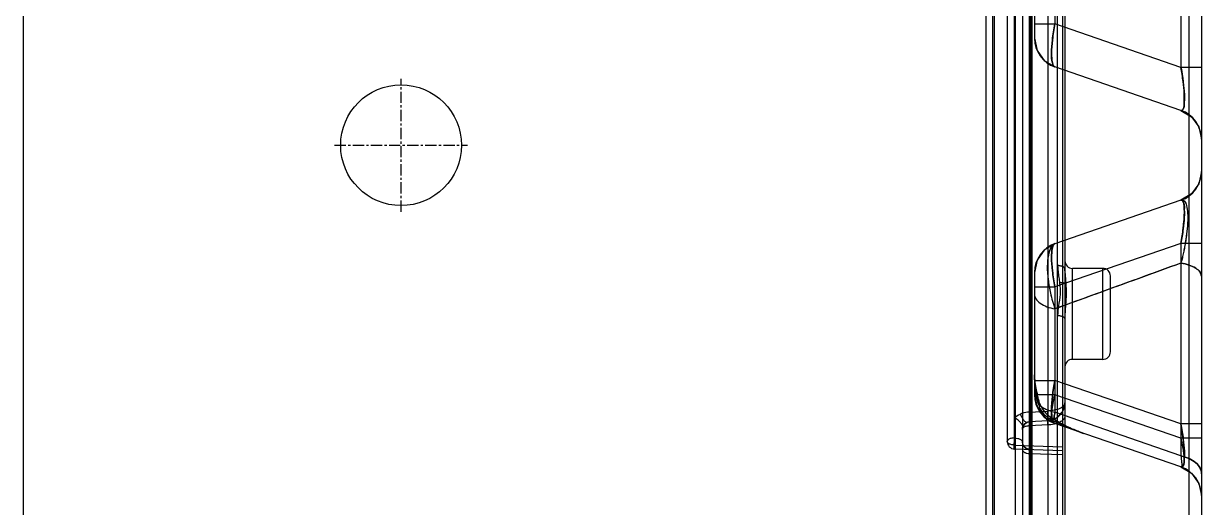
# Model space of a CAD drawing. Header units: millimetres. Extents: x 2750 to 4049, y 1371 to 1831.
# Drawn here: x 3528.2 to 3606.2, y 1569.3 to 1601.4 of the extents above; entities that cross this region are included whole.
import ezdxf

# ---------------------------------------------------------------- set-up
doc = ezdxf.new("R2010")
doc.units = ezdxf.units.MM
doc.linetypes.add('CENTER', pattern=[0.6, 0.375, -0.075, 0.075, -0.075])
doc.layers.add('11', color=7, linetype='Continuous')

msp = doc.modelspace()

# ---------------------------------------------------------------- linework, layer by layer
at = {"color": 6, "linetype": 'Continuous'}
for p, q in [((3596.96, 1777.291), (3596.96, 1457.291)), ((3528.156, 1464.291), (3528.156, 1770.291)), ((3594.773, 1520.041), (3594.773, 1724.601)), ((3594.296, 1724.099), (3594.296, 1520.543)), ((3595.973, 1722.378), (3595.973, 1522.264)), ((3597.11, 1721.18), (3597.11, 1523.462)), ((3596.634, 1535.004), (3596.634, 1709.638)), ((3592.445, 1561.967), (3592.445, 1682.675)), ((3591.884, 1682.2), (3591.884, 1562.443)), ((3592.352, 1563.449), (3592.352, 1681.193)), ((3593.829, 1681.271), (3593.829, 1563.371)), ((3594.917, 1619.903), (3594.917, 1536.824)), ((3606.155, 1618.597), (3606.155, 1539.723)), ((3605.325, 1618.034), (3605.325, 1538.735)), ((3604.8, 1610.411), (3604.8, 1598.453)), ((3595.1, 1608.488), (3595.1, 1600.376)), ((3596.456, 1607.538), (3596.456, 1601.326)), ((3593.291, 1601.986), (3593.291, 1573.667)), ((3593.776, 1573.432), (3593.768, 1602.084)), ((3594.868, 1535.097), (3594.868, 1601.915)), ((3595.1, 1601.326), (3596.456, 1601.326)), ((3604.8, 1598.453), (3596.456, 1601.326)), ((3595.1, 1600.376), (3595.27, 1599.568)), ((3604.8, 1595.603), (3596.456, 1598.476)), ((3606.155, 1598.453), (3604.8, 1598.453)), ((3604.8, 1595.603), (3605.507, 1595.18)), ((3604.8, 1589.644), (3596.456, 1586.771)), ((3605.507, 1590.067), (3604.8, 1589.644)), ((3604.8, 1586.793), (3596.456, 1583.92)), ((3604.8, 1586.793), (3604.8, 1572.71)), ((3606.155, 1586.793), (3604.8, 1586.793)), ((3597.126, 1584.812), (3597.11, 1585.105)), ((3597.613, 1579.106), (3597.613, 1585.136)), ((3599.623, 1585.136), (3597.613, 1585.136)), ((3599.623, 1579.106), (3599.623, 1585.136)), ((3595.1, 1584.871), (3595.1, 1576.759)), ((3600.125, 1579.609), (3600.125, 1584.634)), ((3595.1, 1583.92), (3596.456, 1583.92)), ((3596.456, 1583.92), (3596.456, 1575.61)), ((3599.623, 1579.106), (3597.613, 1579.106)), ((3595.1, 1577.709), (3596.456, 1577.709)), ((3604.8, 1574.836), (3596.456, 1577.709)), ((3595.1, 1576.759), (3595.156, 1576.289)), ((3596.456, 1576.759), (3595.297, 1576.759)), ((3604.8, 1573.886), (3596.456, 1576.759)), ((3594.772, 1575.618), (3595.973, 1575.681)), ((3595.518, 1576.017), (3595.403, 1575.964)), ((3604.8, 1572.71), (3596.456, 1575.61)), ((3593.794, 1575.191), (3593.82, 1575.26)), ((3595.973, 1575.026), (3594.772, 1574.964)), ((3596.247, 1575.229), (3596.185, 1575.119)), ((3604.8, 1571.985), (3596.456, 1574.858)), ((3606.155, 1574.836), (3604.8, 1574.836)), ((3595.973, 1574.763), (3594.773, 1574.7)), ((3593.776, 1573.432), (3596.96, 1573.321)), ((3606.155, 1573.886), (3604.8, 1573.886)), ((3596.96, 1573.053), (3593.776, 1573.164)), ((3594.773, 1572.87), (3596.96, 1572.794)), ((3604.8, 1571.985), (3605.507, 1571.563)), ((3605.507, 1571.563), (3605.986, 1570.891)), ((3605.986, 1570.892), (3606.155, 1570.085))]:
    msp.add_line(p, q, dxfattribs=at)
for points in [[(3595.27, 1599.568), (3595.75, 1598.897), (3596.456, 1598.476)], [(3605.507, 1595.18), (3605.986, 1594.509), (3606.155, 1593.702)], [(3606.155, 1591.545), (3605.986, 1590.738), (3605.507, 1590.067)], [(3596.456, 1586.771), (3595.75, 1586.35), (3595.27, 1585.679), (3595.1, 1584.871)], [(3595.1, 1578.075), (3595.13, 1577.299), (3595.211, 1576.6)], [(3595.102, 1577.952), (3595.142, 1577.256), (3595.223, 1576.599)], [(3595.1, 1576.759), (3595.27, 1575.95), (3595.75, 1575.279), (3596.456, 1574.858)], [(3595.1, 1576.759), (3595.248, 1576.003), (3595.669, 1575.357)], [(3595.1, 1576.759), (3595.183, 1576.187), (3595.431, 1575.654)], [(3595.233, 1576.589), (3595.304, 1576.288), (3595.424, 1575.974)], [(3595.156, 1576.289), (3595.422, 1575.667), (3595.873, 1575.175)], [(3595.431, 1575.654), (3595.879, 1575.17), (3596.456, 1574.858)], [(3597.11, 1576.225), (3596.96, 1575.643), (3596.546, 1575.207), (3595.973, 1575.026)], [(3594.296, 1574.462), (3594.312, 1574.583), (3594.362, 1574.707), (3594.452, 1574.825), (3594.589, 1574.919)], [(3595.669, 1575.357), (3596.035, 1575.06), (3596.456, 1574.858)], [(3596.098, 1575.236), (3596.215, 1575.166), (3596.326, 1575.107)], [(3596.302, 1575.056), (3597.265, 1574.618), (3598.354, 1574.204)], [(3594.781, 1573.129), (3594.555, 1573.192), (3594.372, 1573.366), (3594.296, 1573.632)], [(3594.781, 1573.129), (3594.538, 1573.202), (3594.361, 1573.385), (3594.296, 1573.631)]]:
    msp.add_lwpolyline(points, dxfattribs=at)
for centre, radius, start, end in [((3597.11, 1600.376), 2.01, 180, 251.00001), ((3604.145, 1593.702), 2.01, 0, 71.00018), ((3604.145, 1591.545), 2.01, 288.99983, 360), ((3597.11, 1584.871), 2.01, 108.99997, 180), ((3597.613, 1585.639), 0.502, 180, 270), ((3599.623, 1584.634), 0.502, 0, 90), ((3605.459, 1585.604), 9.539, 192.85312, 199.30231), ((3604.04, 1581.764), 6.929, 177.0741, 179.8261), ((3599.623, 1579.609), 0.502, 270, 0), ((3597.613, 1578.604), 0.502, 90, 180), ((3597.11, 1576.759), 2.01, 180, 251.00003), ((3594.86, 1573.94), 1.68, 93.01564, 128.06083), ((3597.11, 1576.759), 1.883, 204.95863, 240.59965), ((3597.11, 1576.759), 1.756, 204.95918, 240.56117), ((3595.91, 1576.225), 1.2, 273, 0), ((3594.799, 1574.462), 0.502, 92.99999, 180.00001), ((3596.929, 1576.121), 1.105, 232.51472, 237.20763), ((3593.794, 1573.667), 0.502, 180, 267.97444), ((3594.799, 1573.632), 0.502, 180, 268), ((3604.145, 1570.085), 2.01, 0, 71.00017)]:
    msp.add_arc(centre, radius, start, end, dxfattribs=at)
for points, knots in [([(3596.456, 1601.326), (3596.387, 1600.976), (3596.277, 1600.333), (3596.213, 1599.449), (3596.233, 1598.87), (3596.356, 1598.51), (3596.456, 1598.476)], [0, 0, 0, 0, 0.366773, 0.675453, 0.890813, 1, 1, 1, 1]), ([(3596.456, 1598.476), (3596.355, 1598.51), (3596.233, 1598.872), (3596.213, 1599.452), (3596.277, 1600.335), (3596.387, 1600.977), (3596.456, 1601.326)], [0, 0, 0, 0, 0.109664, 0.325659, 0.63432, 1, 1, 1, 1]), ([(3596.456, 1601.326), (3596.388, 1600.975), (3596.279, 1600.328), (3596.22, 1599.442), (3596.238, 1598.865), (3596.358, 1598.509), (3596.456, 1598.476)], [0, 0, 0, 0, 0.368, 0.679279, 0.893752, 1, 1, 1, 1]), ([(3596.456, 1598.476), (3596.356, 1598.51), (3596.237, 1598.876), (3596.22, 1599.458), (3596.281, 1600.341), (3596.389, 1600.981), (3596.456, 1601.326)], [0, 0, 0, 0, 0.109154, 0.327501, 0.638505, 1, 1, 1, 1]), ([(3604.8, 1598.453), (3604.834, 1598.257), (3604.895, 1597.873), (3604.966, 1597.316), (3605.012, 1596.809), (3605.03, 1596.375), (3605.02, 1596.067), (3604.994, 1595.872), (3604.969, 1595.764), (3604.937, 1595.682), (3604.9, 1595.625), (3604.851, 1595.594), (3604.815, 1595.597), (3604.8, 1595.603)], [0, 0, 0, 0, 0.20118, 0.393131, 0.567531, 0.716177, 0.832393, 0.877871, 0.915035, 0.944213, 0.966256, 0.983344, 1, 1, 1, 1]), ([(3604.8, 1595.603), (3604.857, 1595.583), (3605.033, 1595.775), (3605.01, 1596.168), (3605.027, 1596.778), (3604.94, 1597.566), (3604.855, 1598.14), (3604.8, 1598.453)], [0, 0, 0, 0, 0.061701, 0.193486, 0.411335, 0.676026, 1, 1, 1, 1]), ([(3604.8, 1598.453), (3604.858, 1598.117), (3604.947, 1597.516), (3605.039, 1596.709), (3605.015, 1596.118), (3605.022, 1595.746), (3604.853, 1595.584), (3604.8, 1595.603)], [0, 0, 0, 0, 0.346415, 0.617425, 0.823527, 0.942563, 1, 1, 1, 1]), ([(3604.8, 1589.644), (3604.876, 1589.67), (3605.092, 1589.6), (3605.192, 1589.232), (3605.261, 1588.753), (3605.247, 1588.115), (3605.179, 1587.364), (3605.092, 1586.831), (3605.041, 1586.54)], [0, 0, 0, 0, 0.07226, 0.164872, 0.32082, 0.515343, 0.734035, 1, 1, 1, 1]), ([(3604.8, 1589.644), (3604.871, 1589.668), (3605.084, 1589.601), (3605.183, 1589.232), (3605.261, 1588.751), (3605.246, 1588.104), (3605.168, 1587.354), (3605.084, 1586.821), (3605.033, 1586.537)], [0, 0, 0, 0, 0.067369, 0.164324, 0.319487, 0.515006, 0.740603, 1, 1, 1, 1]), ([(3604.8, 1589.644), (3604.857, 1589.664), (3605.032, 1589.474), (3605.01, 1589.085), (3605.028, 1588.477), (3604.941, 1587.687), (3604.855, 1587.11), (3604.8, 1586.793)], [0, 0, 0, 0, 0.061322, 0.191596, 0.407655, 0.672676, 1, 1, 1, 1]), ([(3604.8, 1589.644), (3604.857, 1589.664), (3605.033, 1589.473), (3605.016, 1589.085), (3605.035, 1588.478), (3604.941, 1587.69), (3604.855, 1587.111), (3604.8, 1586.793)], [0, 0, 0, 0, 0.062091, 0.192625, 0.406543, 0.671863, 1, 1, 1, 1]), ([(3604.8, 1586.793), (3604.858, 1587.13), (3604.947, 1587.731), (3605.039, 1588.538), (3605.015, 1589.128), (3605.022, 1589.501), (3604.853, 1589.662), (3604.8, 1589.644)], [0, 0, 0, 0, 0.346414, 0.617424, 0.823527, 0.942563, 1, 1, 1, 1]), ([(3604.8, 1586.793), (3604.834, 1586.989), (3604.895, 1587.373), (3604.966, 1587.93), (3605.012, 1588.438), (3605.03, 1588.872), (3605.02, 1589.179), (3604.994, 1589.375), (3604.969, 1589.483), (3604.937, 1589.565), (3604.9, 1589.622), (3604.851, 1589.653), (3604.815, 1589.649), (3604.8, 1589.644)], [0, 0, 0, 0, 0.20118, 0.393131, 0.567531, 0.716177, 0.832393, 0.877871, 0.915035, 0.944213, 0.966256, 0.983344, 1, 1, 1, 1]), ([(3596.456, 1586.771), (3596.341, 1586.732), (3596.126, 1586.476), (3595.982, 1585.947), (3595.926, 1585.228), (3595.983, 1584.381), (3596.089, 1583.787), (3596.159, 1583.482)], [0, 0, 0, 0, 0.105468, 0.26419, 0.476587, 0.727793, 1, 1, 1, 1]), ([(3596.456, 1586.771), (3596.343, 1586.732), (3596.129, 1586.476), (3595.99, 1585.937), (3595.942, 1585.214), (3595.996, 1584.369), (3596.097, 1583.785), (3596.163, 1583.483)], [0, 0, 0, 0, 0.104183, 0.264006, 0.484772, 0.730986, 1, 1, 1, 1]), ([(3596.456, 1586.771), (3596.355, 1586.736), (3596.233, 1586.375), (3596.213, 1585.795), (3596.277, 1584.912), (3596.387, 1584.269), (3596.456, 1583.92)], [0, 0, 0, 0, 0.109663, 0.325656, 0.634316, 1, 1, 1, 1]), ([(3596.456, 1586.771), (3596.356, 1586.737), (3596.237, 1586.371), (3596.22, 1585.789), (3596.281, 1584.906), (3596.389, 1584.265), (3596.456, 1583.92)], [0, 0, 0, 0, 0.109154, 0.327499, 0.638501, 1, 1, 1, 1]), ([(3596.456, 1583.92), (3596.388, 1584.271), (3596.279, 1584.919), (3596.22, 1585.805), (3596.238, 1586.382), (3596.358, 1586.737), (3596.456, 1586.771)], [0, 0, 0, 0, 0.368, 0.67928, 0.893752, 1, 1, 1, 1]), ([(3605.041, 1586.54), (3605.019, 1586.423), (3604.972, 1586.188), (3604.892, 1585.836), (3604.832, 1585.601), (3604.8, 1585.484)], [0, 0, 0, 0, 0.329093, 0.662991, 1, 1, 1, 1]), ([(3605.033, 1586.537), (3605.011, 1586.42), (3604.966, 1586.185), (3604.888, 1585.833), (3604.83, 1585.6), (3604.8, 1585.484)], [0, 0, 0, 0, 0.330981, 0.666096, 1, 1, 1, 1]), ([(3604.8, 1585.484), (3603.866, 1585.145), (3602.005, 1584.469), (3599.224, 1583.458), (3597.376, 1582.785), (3596.456, 1582.45)], [0, 0, 0, 0, 0.335619, 0.668997, 1, 1, 1, 1]), ([(3604.8, 1585.484), (3603.854, 1585.14), (3601.981, 1584.459), (3599.2, 1583.448), (3597.364, 1582.78), (3596.456, 1582.45)], [0, 0, 0, 0, 0.340035, 0.673386, 1, 1, 1, 1]), ([(3597.11, 1585.105), (3597.11, 1585.115), (3597.106, 1585.143), (3597.079, 1585.184), (3597.041, 1585.215), (3597.003, 1585.237), (3596.972, 1585.253), (3596.937, 1585.267), (3596.882, 1585.285), (3596.804, 1585.303), (3596.715, 1585.315), (3596.657, 1585.318), (3596.634, 1585.318)], [0, 0, 0, 0, 0.052966, 0.146879, 0.256328, 0.316376, 0.378919, 0.44592, 0.519922, 0.687728, 0.877051, 1, 1, 1, 1]), ([(3596.634, 1585.318), (3596.634, 1585.19), (3596.653, 1584.928), (3596.709, 1584.549), (3596.748, 1584.298), (3596.764, 1584.179)], [0, 0, 0, 0, 0.334968, 0.686558, 1, 1, 1, 1]), ([(3597.11, 1585.105), (3597.11, 1585.061), (3597.113, 1584.934), (3597.127, 1584.714), (3597.151, 1584.438), (3597.167, 1584.232), (3597.174, 1584.12), (3597.175, 1584.11)], [0, 0, 0, 0, 0.134501, 0.380396, 0.661736, 0.970021, 1, 1, 1, 1]), ([(3606.155, 1584.611), (3606.155, 1584.708), (3606.065, 1584.93), (3605.761, 1585.185), (3605.321, 1585.374), (3604.981, 1585.455), (3604.8, 1585.484)], [0, 0, 0, 0, 0.169635, 0.39229, 0.678385, 1, 1, 1, 1]), ([(3604.8, 1585.484), (3604.981, 1585.455), (3605.321, 1585.374), (3605.761, 1585.185), (3606.065, 1584.93), (3606.155, 1584.708), (3606.155, 1584.611)], [0, 0, 0, 0, 0.321615, 0.60771, 0.830365, 1, 1, 1, 1]), ([(3596.764, 1584.179), (3596.797, 1583.924), (3596.816, 1583.407), (3596.697, 1582.693), (3596.634, 1582.229), (3596.634, 1582.017)], [0, 0, 0, 0, 0.355893, 0.707183, 1, 1, 1, 1]), ([(3597.175, 1584.11), (3597.163, 1584.118), (3597.128, 1584.138), (3597.062, 1584.161), (3596.993, 1584.174), (3596.934, 1584.18), (3596.889, 1584.183), (3596.843, 1584.183), (3596.801, 1584.182), (3596.774, 1584.18), (3596.764, 1584.179)], [0, 0, 0, 0, 0.100583, 0.286542, 0.491374, 0.596905, 0.702391, 0.810987, 0.926285, 1, 1, 1, 1]), ([(3595.1, 1583.43), (3595.1, 1583.322), (3595.186, 1583.08), (3595.487, 1582.789), (3595.931, 1582.575), (3596.273, 1582.483), (3596.456, 1582.45)], [0, 0, 0, 0, 0.181003, 0.407546, 0.688705, 1, 1, 1, 1]), ([(3596.163, 1583.483), (3596.19, 1583.363), (3596.247, 1583.128), (3596.345, 1582.784), (3596.417, 1582.56), (3596.456, 1582.45)], [0, 0, 0, 0, 0.342538, 0.676394, 1, 1, 1, 1]), ([(3597.175, 1584.11), (3597.178, 1584.065), (3597.186, 1583.928), (3597.195, 1583.687), (3597.194, 1583.376), (3597.18, 1583.031), (3597.155, 1582.664), (3597.132, 1582.356), (3597.122, 1582.175), (3597.119, 1582.118)], [0, 0, 0, 0, 0.068091, 0.206503, 0.362284, 0.535786, 0.726026, 0.91492, 1, 1, 1, 1]), ([(3596.634, 1582.017), (3596.657, 1582.016), (3596.715, 1582.013), (3596.804, 1582.001), (3596.882, 1581.981), (3596.937, 1581.961), (3596.972, 1581.946), (3597.004, 1581.929), (3597.041, 1581.905), (3597.08, 1581.87), (3597.106, 1581.825), (3597.11, 1581.796), (3597.11, 1581.785)], [0, 0, 0, 0, 0.120519, 0.306346, 0.471618, 0.544812, 0.611332, 0.673727, 0.734011, 0.84541, 0.943576, 1, 1, 1, 1]), ([(3595.297, 1576.498), (3595.256, 1576.667), (3595.183, 1577.013), (3595.113, 1577.541), (3595.1, 1577.899), (3595.1, 1578.077)], [0, 0, 0, 0, 0.328537, 0.663972, 1, 1, 1, 1]), ([(3595.1, 1578.077), (3595.1, 1577.744), (3595.145, 1577.295), (3595.263, 1576.865), (3595.297, 1576.758)], [0, 0, 0, 0, 0.748295, 1, 1, 1, 1]), ([(3595.297, 1576.498), (3595.254, 1576.662), (3595.181, 1577), (3595.115, 1577.528), (3595.1, 1577.891), (3595.1, 1578.077)], [0, 0, 0, 0, 0.319355, 0.648837, 1, 1, 1, 1]), ([(3595.297, 1576.759), (3595.263, 1576.865), (3595.146, 1577.296), (3595.1, 1577.744), (3595.1, 1578.077)], [0, 0, 0, 0, 0.251703, 1, 1, 1, 1]), ([(3596.456, 1577.709), (3596.387, 1577.359), (3596.277, 1576.715), (3596.213, 1575.832), (3596.233, 1575.253), (3596.356, 1574.893), (3596.456, 1574.858)], [0, 0, 0, 0, 0.366777, 0.675455, 0.890814, 1, 1, 1, 1]), ([(3596.456, 1574.858), (3596.356, 1574.893), (3596.237, 1575.258), (3596.22, 1575.84), (3596.281, 1576.724), (3596.389, 1577.364), (3596.456, 1577.709)], [0, 0, 0, 0, 0.109154, 0.327501, 0.638505, 1, 1, 1, 1]), ([(3596.456, 1577.709), (3596.388, 1577.358), (3596.279, 1576.711), (3596.22, 1575.825), (3596.238, 1575.247), (3596.358, 1574.892), (3596.456, 1574.858)], [0, 0, 0, 0, 0.368003, 0.679281, 0.893752, 1, 1, 1, 1]), ([(3595.297, 1576.498), (3595.273, 1576.512), (3595.231, 1576.543), (3595.196, 1576.65), (3595.256, 1576.723), (3595.297, 1576.759)], [0, 0, 0, 0, 0.262165, 0.476693, 1, 1, 1, 1]), ([(3595.292, 1576.501), (3595.273, 1576.515), (3595.241, 1576.55), (3595.228, 1576.621), (3595.253, 1576.695), (3595.287, 1576.738), (3595.308, 1576.759)], [0, 0, 0, 0, 0.234586, 0.454473, 0.700737, 1, 1, 1, 1]), ([(3595.503, 1576.03), (3595.471, 1576.073), (3595.416, 1576.174), (3595.344, 1576.329), (3595.307, 1576.442), (3595.293, 1576.498)], [0, 0, 0, 0, 0.315105, 0.66358, 1, 1, 1, 1]), ([(3595.518, 1576.017), (3595.48, 1576.1), (3595.414, 1576.265), (3595.343, 1576.514), (3595.31, 1576.678), (3595.297, 1576.759)], [0, 0, 0, 0, 0.351631, 0.685021, 1, 1, 1, 1]), ([(3595.518, 1576.018), (3595.481, 1576.101), (3595.418, 1576.267), (3595.348, 1576.516), (3595.313, 1576.679), (3595.297, 1576.759)], [0, 0, 0, 0, 0.352084, 0.687716, 1, 1, 1, 1]), ([(3595.302, 1576.499), (3595.316, 1576.444), (3595.353, 1576.335), (3595.428, 1576.168), (3595.498, 1576.063), (3595.533, 1576.006)], [0, 0, 0, 0, 0.308692, 0.630194, 1, 1, 1, 1]), ([(3596.247, 1575.229), (3596.226, 1575.37), (3596.228, 1575.694), (3596.304, 1576.206), (3596.398, 1576.57), (3596.456, 1576.759)], [0, 0, 0, 0, 0.275789, 0.618852, 1, 1, 1, 1]), ([(3596.456, 1576.759), (3596.398, 1576.57), (3596.304, 1576.206), (3596.228, 1575.694), (3596.226, 1575.37), (3596.247, 1575.229)], [0, 0, 0, 0, 0.381149, 0.724213, 1, 1, 1, 1]), ([(3594.772, 1575.618), (3594.776, 1575.502), (3594.797, 1575.29), (3594.758, 1575.126), (3594.799, 1574.965), (3594.772, 1574.964)], [0, 0, 0, 0, 0.528855, 0.876735, 1, 1, 1, 1]), ([(3595.518, 1576.017), (3595.601, 1575.952), (3595.789, 1575.833), (3596.106, 1575.698), (3596.336, 1575.635), (3596.456, 1575.61)], [0, 0, 0, 0, 0.307948, 0.64296, 1, 1, 1, 1]), ([(3595.533, 1576.006), (3595.612, 1575.945), (3595.795, 1575.831), (3596.106, 1575.698), (3596.336, 1575.635), (3596.456, 1575.61)], [0, 0, 0, 0, 0.294743, 0.636151, 1, 1, 1, 1]), ([(3595.973, 1575.026), (3596, 1575.028), (3595.959, 1575.19), (3595.999, 1575.354), (3595.977, 1575.566), (3595.973, 1575.681)], [0, 0, 0, 0, 0.123124, 0.471489, 1, 1, 1, 1]), ([(3597.11, 1576.225), (3597.11, 1576.152), (3597.023, 1575.983), (3596.759, 1575.825), (3596.397, 1575.713), (3596.121, 1575.685), (3595.973, 1575.681)], [0, 0, 0, 0, 0.162586, 0.384617, 0.671788, 1, 1, 1, 1]), ([(3596.456, 1575.61), (3596.445, 1575.553), (3596.425, 1575.445), (3596.403, 1575.293), (3596.394, 1575.198), (3596.391, 1575.154)], [0, 0, 0, 0, 0.378066, 0.713824, 1, 1, 1, 1]), ([(3596.391, 1575.152), (3596.394, 1575.197), (3596.403, 1575.293), (3596.425, 1575.445), (3596.445, 1575.553), (3596.456, 1575.61)], [0, 0, 0, 0, 0.288176, 0.622992, 1, 1, 1, 1]), ([(3593.781, 1575.191), (3593.781, 1575.047), (3593.8, 1574.761), (3593.792, 1574.332), (3593.794, 1574.046), (3593.794, 1573.903)], [0, 0, 0, 0, 0.333959, 0.667005, 1, 1, 1, 1]), ([(3594.296, 1574.73), (3594.296, 1574.772), (3594.226, 1574.882), (3594.046, 1575.033), (3593.905, 1575.175), (3593.82, 1575.26)], [0, 0, 0, 0, 0.17326, 0.498503, 1, 1, 1, 1]), ([(3594.152, 1575.463), (3594.197, 1575.381), (3594.283, 1575.237), (3594.391, 1575.077), (3594.472, 1574.983), (3594.521, 1574.937), (3594.569, 1574.909), (3594.589, 1574.918)], [0, 0, 0, 0, 0.393352, 0.701859, 0.816888, 0.90411, 1, 1, 1, 1]), ([(3594.772, 1574.964), (3594.749, 1574.962), (3594.705, 1574.956), (3594.643, 1574.941), (3594.606, 1574.926), (3594.589, 1574.918)], [0, 0, 0, 0, 0.367922, 0.704624, 1, 1, 1, 1]), ([(3594.773, 1574.964), (3594.762, 1574.963), (3594.778, 1574.898), (3594.762, 1574.832), (3594.771, 1574.747), (3594.773, 1574.7)], [0, 0, 0, 0, 0.122553, 0.470144, 1, 1, 1, 1]), ([(3597.11, 1575.333), (3597.11, 1575.259), (3597.05, 1575.14), (3596.92, 1575.02), (3596.776, 1574.932), (3596.598, 1574.862), (3596.329, 1574.792), (3596.116, 1574.767), (3595.973, 1574.763)], [0, 0, 0, 0, 0.162325, 0.267269, 0.390198, 0.531345, 0.68543, 1, 1, 1, 1]), ([(3595.973, 1574.763), (3595.977, 1574.81), (3595.985, 1574.895), (3595.979, 1574.961), (3595.984, 1575.027), (3595.973, 1575.026)], [0, 0, 0, 0, 0.528217, 0.877924, 1, 1, 1, 1]), ([(3596.247, 1575.229), (3596.234, 1575.206), (3596.219, 1575.183), (3596.175, 1575.103), (3596.223, 1575.181), (3596.234, 1575.205), (3596.247, 1575.229)], [0, 0, 0, 0, 0.329797, 0.499946, 0.67017, 1, 1, 1, 1]), ([(3596.391, 1575.154), (3596.376, 1575.162), (3596.344, 1575.178), (3596.296, 1575.204), (3596.263, 1575.221), (3596.247, 1575.23)], [0, 0, 0, 0, 0.328552, 0.662606, 1, 1, 1, 1]), ([(3596.391, 1575.152), (3596.375, 1575.161), (3596.343, 1575.178), (3596.295, 1575.204), (3596.263, 1575.221), (3596.247, 1575.229)], [0, 0, 0, 0, 0.333419, 0.667161, 1, 1, 1, 1]), ([(3596.391, 1575.153), (3596.376, 1575.131), (3596.356, 1575.107), (3596.306, 1575.037), (3596.296, 1575.124), (3596.314, 1575.152), (3596.322, 1575.176)], [0, 0, 0, 0, 0.322831, 0.50332, 0.691559, 1, 1, 1, 1]), ([(3596.399, 1575.171), (3596.387, 1575.155), (3596.37, 1575.138), (3596.333, 1575.094), (3596.313, 1575.15), (3596.326, 1575.174), (3596.33, 1575.192)], [0, 0, 0, 0, 0.328369, 0.504521, 0.695267, 1, 1, 1, 1]), ([(3596.321, 1575.177), (3596.48, 1575.074), (3597.126, 1574.688), (3597.821, 1574.388), (3598.354, 1574.204)], [0, 0, 0, 0, 0.250799, 1, 1, 1, 1]), ([(3598.354, 1574.204), (3598.108, 1574.289), (3597.637, 1574.473), (3596.981, 1574.791), (3596.579, 1575.029), (3596.391, 1575.152)], [0, 0, 0, 0, 0.358101, 0.692151, 1, 1, 1, 1]), ([(3598.354, 1574.204), (3598.108, 1574.289), (3597.639, 1574.472), (3596.983, 1574.79), (3596.579, 1575.029), (3596.391, 1575.152)], [0, 0, 0, 0, 0.356975, 0.69147, 1, 1, 1, 1]), ([(3604.8, 1571.985), (3604.858, 1571.965), (3605.033, 1572.157), (3605.016, 1572.544), (3605.035, 1573.152), (3604.941, 1573.94), (3604.855, 1574.518), (3604.8, 1574.836)], [0, 0, 0, 0, 0.062117, 0.192747, 0.406772, 0.67207, 1, 1, 1, 1]), ([(3604.8, 1574.836), (3604.858, 1574.5), (3604.947, 1573.898), (3605.039, 1573.091), (3605.015, 1572.501), (3605.022, 1572.129), (3604.853, 1571.967), (3604.8, 1571.985)], [0, 0, 0, 0, 0.346416, 0.617427, 0.823529, 0.942564, 1, 1, 1, 1]), ([(3604.8, 1571.985), (3604.857, 1571.965), (3605.033, 1572.157), (3605.01, 1572.55), (3605.027, 1573.161), (3604.94, 1573.949), (3604.855, 1574.522), (3604.8, 1574.836)], [0, 0, 0, 0, 0.061701, 0.193486, 0.411335, 0.676026, 1, 1, 1, 1]), ([(3604.8, 1571.985), (3604.857, 1571.965), (3605.034, 1572.158), (3605.01, 1572.55), (3605.027, 1573.162), (3604.94, 1573.949), (3604.855, 1574.522), (3604.8, 1574.836)], [0, 0, 0, 0, 0.061719, 0.193608, 0.411615, 0.676273, 1, 1, 1, 1]), ([(3594.773, 1574.7), (3594.692, 1574.698), (3594.546, 1574.677), (3594.368, 1574.607), (3594.296, 1574.506), (3594.296, 1574.462)], [0, 0, 0, 0, 0.426557, 0.767305, 1, 1, 1, 1]), ([(3593.794, 1573.903), (3593.708, 1573.903), (3593.555, 1573.883), (3593.368, 1573.815), (3593.291, 1573.712), (3593.291, 1573.667)], [0, 0, 0, 0, 0.433865, 0.772651, 1, 1, 1, 1]), ([(3593.776, 1573.432), (3593.694, 1573.433), (3593.547, 1573.454), (3593.366, 1573.522), (3593.291, 1573.623), (3593.291, 1573.667)], [0, 0, 0, 0, 0.428634, 0.770583, 1, 1, 1, 1]), ([(3593.776, 1573.164), (3593.75, 1573.165), (3593.771, 1573.26), (3593.75, 1573.336), (3593.75, 1573.45), (3593.755, 1573.56), (3593.768, 1573.633), (3593.777, 1573.667)], [0, 0, 0, 0, 0.155668, 0.339983, 0.562142, 0.794859, 1, 1, 1, 1]), ([(3593.776, 1573.164), (3593.765, 1573.165), (3593.785, 1573.231), (3593.766, 1573.298), (3593.775, 1573.385), (3593.776, 1573.432)], [0, 0, 0, 0, 0.122042, 0.47034, 1, 1, 1, 1]), ([(3593.777, 1573.667), (3593.779, 1573.694), (3593.783, 1573.748), (3593.787, 1573.827), (3593.787, 1573.878), (3593.787, 1573.903)], [0, 0, 0, 0, 0.348497, 0.683883, 1, 1, 1, 1]), ([(3593.794, 1573.903), (3593.859, 1573.902), (3593.991, 1573.878), (3594.149, 1573.818), (3594.258, 1573.735), (3594.296, 1573.667), (3594.296, 1573.632)], [0, 0, 0, 0, 0.323636, 0.653618, 0.822897, 1, 1, 1, 1]), ([(3604.8, 1571.985), (3604.815, 1571.98), (3604.848, 1571.973), (3604.915, 1571.991), (3604.981, 1572.084), (3605.018, 1572.245), (3605.031, 1572.475), (3605.011, 1572.767), (3604.965, 1573.111), (3604.894, 1573.49), (3604.834, 1573.752), (3604.8, 1573.886)], [0, 0, 0, 0, 0.024377, 0.046659, 0.099126, 0.178147, 0.289775, 0.434554, 0.606524, 0.797739, 1, 1, 1, 1]), ([(3604.8, 1571.985), (3604.851, 1571.967), (3605.015, 1572.049), (3605.027, 1572.358), (3605.027, 1572.752), (3604.939, 1573.289), (3604.854, 1573.673), (3604.8, 1573.886)], [0, 0, 0, 0, 0.080443, 0.20907, 0.419827, 0.676597, 1, 1, 1, 1]), ([(3594.296, 1573.113), (3594.296, 1573.041), (3594.394, 1572.958), (3594.511, 1572.913), (3594.624, 1572.882), (3594.713, 1572.872), (3594.773, 1572.87)], [0, 0, 0, 0, 0.384328, 0.52726, 0.682925, 1, 1, 1, 1]), ([(3594.781, 1573.129), (3594.78, 1573.129), (3594.778, 1573.12), (3594.776, 1573.109), (3594.775, 1573.086), (3594.773, 1573.056), (3594.772, 1573.019), (3594.772, 1572.956), (3594.772, 1572.906), (3594.773, 1572.87)], [0, 0, 0, 0, 0.020332, 0.073838, 0.159709, 0.275913, 0.420271, 0.590562, 1, 1, 1, 1]), ([(3604.8, 1572.71), (3604.984, 1572.671), (3605.332, 1572.557), (3605.78, 1572.295), (3606.077, 1571.94), (3606.155, 1571.661), (3606.155, 1571.534)], [0, 0, 0, 0, 0.293814, 0.567154, 0.800737, 1, 1, 1, 1]), ([(3604.8, 1572.71), (3604.814, 1572.57), (3604.823, 1572.332), (3604.873, 1572.138), (3604.828, 1571.975), (3604.8, 1571.985)], [0, 0, 0, 0, 0.568889, 0.880462, 1, 1, 1, 1]), ([(3606.155, 1571.534), (3606.155, 1571.661), (3606.077, 1571.94), (3605.78, 1572.295), (3605.332, 1572.557), (3604.984, 1572.671), (3604.8, 1572.71)], [0, 0, 0, 0, 0.199263, 0.432846, 0.706186, 1, 1, 1, 1])]:
    msp.add_open_spline(points, degree=3, knots=knots, dxfattribs=at)
at = {"layer": '11', "color": 1, "linetype": 'CENTER', "ltscale": 2}
for p, q in [((3553.156, 1588.891), (3553.156, 1597.691)), ((3548.756, 1593.291), (3557.556, 1593.291))]:
    msp.add_line(p, q, dxfattribs=at)
at = {"layer": '11', "color": 7, "linetype": 'Continuous'}
msp.add_circle((3553.156, 1593.291), 4, dxfattribs=at)

doc.saveas('drawing.dxf')
